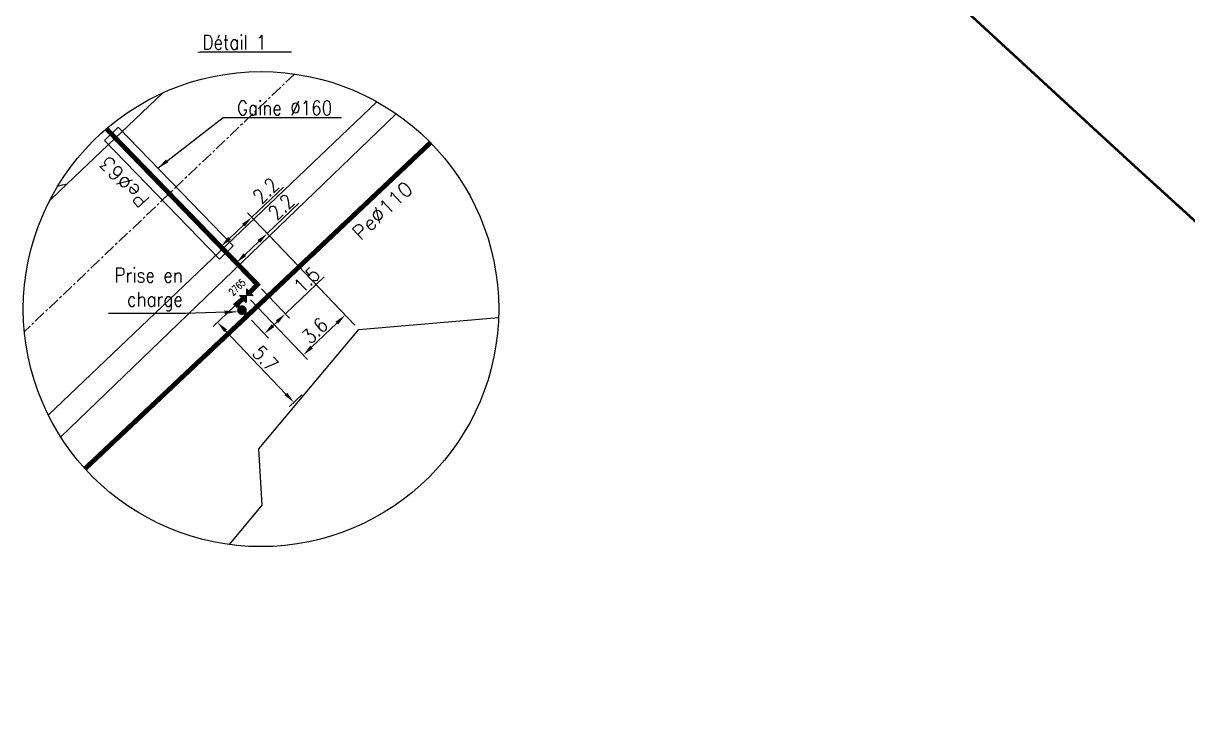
# Model space of a CAD drawing. Header units: millimetres. Extents: x 126999 to 128000, y 154000 to 155000.
# Drawn here: x 127654.3 to 127775.3, y 154177.1 to 154249.1 of the extents above; entities that cross this region are included whole.
import ezdxf
from ezdxf.enums import TextEntityAlignment as Align

# ---------------------------------------------------------------- set-up
doc = ezdxf.new("R2010")
doc.units = ezdxf.units.MM
doc.header["$PDMODE"] = 34
doc.linetypes.add('CENTER', pattern=[2, 1.25, -0.25, 0.25, -0.25])
doc.layers.get('0').update_dxf_attribs({"linetype": 'CONTINUOUS'})
doc.layers.get('DEFPOINTS').update_dxf_attribs({"linetype": 'CONTINUOUS'})
for name, color, linetype in [('BB01', 7, 'CONTINUOUS'), ('BR01', 7, 'CONTINUOUS'), ('BR05', 7, 'CENTER'), ('BR16', 7, 'CONTINUOUS'), ('G_120', 4, 'CONTINUOUS'), ('G_300', 7, 'CONTINUOUS'), ('G_340', 7, 'CONTINUOUS'), ('G_400', 7, 'CONTINUOUS')]:
    doc.layers.add(name, color=color, linetype=linetype)
doc.styles.add('G_ROMANS', font='ROMANS.SHX', dxfattribs={"width": 0.75})
doc.styles.get("Standard").update_dxf_attribs({"font": 'romans.shx', "width": 0.85})
doc.linetypes.add('G_TYPB_PE', pattern='A,5,-0.3,["o",Standard,S=1.5,R=0,X=0,Y=-0.5],-1.65', length=6.95)
doc.dimstyles.get("Standard").update_dxf_attribs({"dimtxt": 1.5, "dimasz": 1.2, "dimexe": 0.625, "dimexo": 0.625, "dimgap": 0.25, "dimtad": 1, "dimdec": 1, "dimzin": 0, "dimdsep": 46, "dimtxsty": 'Standard', "dimcen": -0.5, "dimadec": 0, "dimazin": 0, "dimtfac": 1, "dimtdec": 1, "dimtmove": 0, "dimatfit": 3, "dimfxl": 1, "dimtolj": 1, "dimtzin": 0, "dimarcsym": 0})

# ---------------------------------------------------------------- blocks, each defined once
blk = doc.blocks.new('*D41')
at = {"layer": 'DEFPOINTS', "color": 0, "linetype": 'Continuous', "transparency": 16777216}
for p in [(127676.47, 154224.22), (127678.64, 154221.94), (127689.19, 154217.26)]:
    blk.add_point(p, dxfattribs=at)
at = {"layer": 'G_120', "color": 0, "linetype": 'Continuous', "lineweight": -2, "transparency": 16777216}
for p, q in [((127679.66, 154227.25), (127682.95, 154230.4)), ((127688.75, 154217.72), (127679.23, 154227.71)), ((127677.34, 154225.04), (127678.79, 154226.43)), ((127678.21, 154222.4), (127676.04, 154224.67))]:
    blk.add_line(p, q, dxfattribs=at)
at = {"layer": 'G_120', "color": 0, "linetype": 'Continuous', "transparency": 16777216}
for points in [[(127678.65, 154226.57), (127678.93, 154226.28), (127679.66, 154227.25)], [(127677.2, 154225.19), (127677.48, 154224.9), (127676.47, 154224.22)]]:
    blk.add_solid(points, dxfattribs=at)
at = {"layer": 'G_120', "color": 0, "linetype": 'Continuous', "transparency": 16777216, "insert": (127681.11, 154230.02), "char_height": 1.5, "attachment_point": 5, "rotation": 43.6453}
blk.add_mtext('\\A1;2.2', dxfattribs=at)
blk = doc.blocks.new('G_300_04')
h = blk.add_hatch(color=256)
h.paths.add_polyline_path([(-1, 1), (-1, -1), (0, 0)])
h.paths.add_polyline_path([(1, 1), (0, 0), (1, -1)])
at = {"flags": 128}
for points in [[(1, 1), (-1, -1)], [(1, -1), (-1, 1)], [(-1, 1), (-1, -1)], [(1, 1), (1, -1)]]:
    blk.add_lwpolyline(points, dxfattribs=at)
at = {"color": 0, "linetype": 'Continuous', "style": 'G_ROMANS', "width": 0.75}
blk.add_attdef('NUM', text='', height=1.5, dxfattribs=at).set_placement((0, 2.07), align=Align.MIDDLE)
at = {"color": 0, "linetype": 'Continuous', "style": 'G_ROMANS', "width": 0.75, "flags": 3}
for tag, p in [('DEF_LEG', (0, -2.5)), ('DEF_COUP', (0, -5)), ('DEF_TYPE', (0, -7.5))]:
    blk.add_attdef(tag, text='', height=1.2, dxfattribs=at).set_placement(p, align=Align.MIDDLE)
blk = doc.blocks.new('*D42')
at = {"layer": 'DEFPOINTS', "color": 0, "linetype": 'Continuous', "transparency": 16777216}
for p in [(127678.64, 154221.94), (127677.59, 154218.69), (127679.37, 154216.82)]:
    blk.add_point(p, dxfattribs=at)
at = {"layer": 'G_120', "color": 0, "linetype": 'Continuous', "lineweight": -2, "transparency": 16777216}
for p, q in [((127681.54, 154218.9), (127685.56, 154222.73)), ((127679.07, 154221.49), (127681.97, 154218.45)), ((127678.02, 154218.24), (127679.8, 154216.37)), ((127680.24, 154217.65), (127680.68, 154218.07))]:
    blk.add_line(p, q, dxfattribs=at)
at = {"layer": 'G_120', "color": 0, "linetype": 'Continuous', "transparency": 16777216}
for points in [[(127680.54, 154218.21), (127680.81, 154217.93), (127681.54, 154218.9)], [(127680.1, 154217.8), (127680.38, 154217.51), (127679.37, 154216.82)]]:
    blk.add_solid(points, dxfattribs=at)
at = {"layer": 'G_120', "color": 0, "linetype": 'Continuous', "transparency": 16777216, "insert": (127683.78, 154222.42), "char_height": 1.5, "attachment_point": 5, "rotation": 43.6453}
blk.add_mtext('\\A1;1.5', dxfattribs=at)
blk = doc.blocks.new('*D43')
at = {"layer": 'DEFPOINTS', "color": 0, "linetype": 'Continuous', "transparency": 16777216}
for p in [(127677.44, 154220.81), (127674.5, 154218), (127683.71, 154210.9)]:
    blk.add_point(p, dxfattribs=at)
at = {"layer": 'G_300', "color": 0, "linetype": 'Continuous', "lineweight": -2, "transparency": 16777216}
for p, q in [((127676.99, 154220.38), (127674.05, 154217.57)), ((127681.6, 154210.55), (127675.33, 154217.13)), ((127683.26, 154210.47), (127681.98, 154209.25))]:
    blk.add_line(p, q, dxfattribs=at)
at = {"layer": 'G_300', "color": 0, "linetype": 'Continuous', "transparency": 16777216}
for points in [[(127675.47, 154217.27), (127675.18, 154216.99), (127674.5, 154218)], [(127681.75, 154210.69), (127681.46, 154210.41), (127682.43, 154209.68)]]:
    blk.add_solid(points, dxfattribs=at)
at = {"layer": 'G_300', "color": 0, "linetype": 'Continuous', "transparency": 16777216, "insert": (127679.47, 154214.23), "char_height": 1.5, "attachment_point": 5, "rotation": 313.6453}
blk.add_mtext('\\A1;5.7', dxfattribs=at)
blk = doc.blocks.new('*D44')
at = {"layer": 'DEFPOINTS', "color": 0, "linetype": 'Continuous', "transparency": 16777216}
for p in [(127674.86, 154225.9), (127678.64, 154221.94), (127689.19, 154217.26)]:
    blk.add_point(p, dxfattribs=at)
at = {"layer": 'G_300', "color": 0, "linetype": 'Continuous', "lineweight": -2, "transparency": 16777216}
for p, q in [((127678.05, 154228.94), (127681.34, 154232.08)), ((127688.75, 154217.72), (127677.62, 154229.4)), ((127675.73, 154226.73), (127677.18, 154228.11)), ((127678.21, 154222.4), (127674.43, 154226.36))]:
    blk.add_line(p, q, dxfattribs=at)
at = {"layer": 'G_300', "color": 0, "linetype": 'Continuous', "transparency": 16777216}
for points in [[(127677.04, 154228.26), (127677.32, 154227.97), (127678.05, 154228.94)], [(127675.59, 154226.88), (127675.87, 154226.59), (127674.86, 154225.9)]]:
    blk.add_solid(points, dxfattribs=at)
at = {"layer": 'G_300', "color": 0, "linetype": 'Continuous', "transparency": 16777216, "insert": (127679.5, 154231.71), "char_height": 1.5, "attachment_point": 5, "rotation": 43.6453}
blk.add_mtext('\\A1;2.2', dxfattribs=at)
blk = doc.blocks.new('*D105')
at = {"layer": 'DEFPOINTS', "color": 0, "linetype": 'Continuous', "transparency": 16777216}
for p in [(127677.49, 154220.79), (127689.19, 154217.26), (127683.4, 154214.6)]:
    blk.add_point(p, dxfattribs=at)
at = {"layer": 'G_300', "color": 0, "linetype": 'Continuous', "lineweight": -2, "transparency": 16777216}
for p, q in [((127677.92, 154220.34), (127683.83, 154214.15)), ((127688.75, 154217.72), (127687.33, 154219.21)), ((127686.89, 154217.93), (127684.26, 154215.43))]:
    blk.add_line(p, q, dxfattribs=at)
at = {"layer": 'G_300', "color": 0, "linetype": 'Continuous', "transparency": 16777216}
for points in [[(127686.75, 154218.08), (127687.03, 154217.79), (127687.76, 154218.76)], [(127684.13, 154215.57), (127684.4, 154215.28), (127683.4, 154214.6)]]:
    blk.add_solid(points, dxfattribs=at)
at = {"layer": 'G_300', "color": 0, "linetype": 'Continuous', "transparency": 16777216, "insert": (127684.61, 154217.14), "char_height": 1.5, "attachment_point": 5, "rotation": 43.6453}
blk.add_mtext('\\A1;3.6', dxfattribs=at)

msp = doc.modelspace()

# ---------------------------------------------------------------- linework, layer by layer
at = {"layer": 'BB01'}
msp.add_lwpolyline([(127675.73, 154194.9), (127679.13, 154199.01), (127678.78, 154204.86), (127689.19, 154217.26), (127703.69, 154218.5)], dxfattribs=at)
at = {"layer": 'BR01'}
for points in [[(127668.77, 154241.85), (127658.14, 154231.71), (127657.03, 154230.65)], [(127656.9, 154208.35), (127691.06, 154240.93)]]:
    msp.add_lwpolyline(points, dxfattribs=at)
msp.add_lwpolyline([(127657.21, 154231, 0.000358), (127657.41, 154231.05)], format="xyb", dxfattribs=at)
at = {"layer": 'BR05'}
msp.add_lwpolyline([(127682.5, 154243.83), (127654.42, 154217.04)], dxfattribs=at)
at = {"layer": 'BR16'}
msp.add_lwpolyline([(127658.19, 154206.08), (127693.06, 154239.69)], dxfattribs=at)
msp.add_lwpolyline([(127657.88, 154232.18, 0.001789), (127658.87, 154232.41)], format="xyb", dxfattribs=at)
at = {"layer": 'G_120', "linetype": 'G_TYPB_PE', "const_width": 0.25, "flags": 128}
msp.add_lwpolyline([(127686.32, 154297.74), (127690.97, 154301.96, -0.314819), (127695.57, 154301.46), (127703.31, 154294.69), (127715.51, 154284.02), (127743.84, 154258.15), (127769.27, 154234.73), (127786.18, 154219.33), (127805.71, 154199.52), (127807.66, 154197.38), (127825.88, 154177.22)], format="xyb", dxfattribs=at)
at = {"layer": 'G_120'}
msp.add_lwpolyline([(127672.43, 154246.09), (127672.68, 154246.13), (127682.18, 154246.13)], dxfattribs=at)
at = {"layer": 'G_120', "linetype": 'G_TYPB_PE', "const_width": 0.5, "flags": 128}
for points in [[(127662.94, 154238.14), (127678.64, 154221.94), (127677.85, 154221.13)], [(127660.72, 154202.78), (127677.59, 154218.69), (127696.62, 154236.69)]]:
    msp.add_lwpolyline(points, dxfattribs=at)
at = {"layer": 'G_120', "const_width": 0.5, "flags": 128}
for points in [[(127677.13, 154220.45), (127676.46, 154219.88), (127676.68, 154219.65)], [(127677.38, 154218.92), (127677.59, 154218.69)]]:
    msp.add_lwpolyline(points, dxfattribs=at)
msp.add_lwpolyline([(127676.78, 154219.28, 1), (127677.28, 154219.28, 1)], format="xyb", close=True, dxfattribs=at)
at = {"layer": 'G_120'}
msp.add_circle((127679.01, 154219.38), 24.7, dxfattribs=at)
at = {"layer": 'G_400', "flags": 128}
msp.add_lwpolyline([(127674.69, 154224.58), (127662.73, 154236.92), (127662.73, 154236.92), (127662.73, 154236.92), (127664.17, 154238.31), (127664.17, 154238.31), (127664.17, 154238.31), (127676.13, 154225.97)], close=True, dxfattribs=at)

# ---------------------------------------------------------------- block references
at = {"layer": 'G_300'}
ref = msp.add_blockref('G_300_04', (127677.49, 154220.79), dxfattribs=dict(at, xscale=0.4999999999999675, yscale=0.4999999999999675, zscale=0.4999999999999675, rotation=43.4516047654072))
ref.add_attrib('NUM', '2765', dxfattribs={"layer": '0', "color": 0, "linetype": 'Continuous', "height": 0.75, "rotation": 43.4516, "style": 'G_ROMANS', "width": 0.75}).set_placement((127676.53, 154221.66), align=Align.MIDDLE)

# ---------------------------------------------------------------- texts
at = {"layer": 'G_120', "linetype": 'Continuous'}
for s, rotation, p in [('Pe%%c63', 133.2907, (127664.8, 154232.61)), ('Pe%%c110', 43.2907, (127691.64, 154229.62))]:
    msp.add_text(s, height=1.5, rotation=rotation, dxfattribs=at).set_placement(p, align=Align.MIDDLE)
at = {"layer": 'G_120', "linetype": 'Continuous', "insert": (127672.93, 154247.13), "char_height": 1.5, "attachment_point": 4}
msp.add_mtext('\\A1;Détail 1', dxfattribs=at)
at = {"layer": 'G_340', "linetype": 'Continuous', "insert": (127670.88, 154221.41), "char_height": 1.5, "attachment_point": 6}
msp.add_mtext('\\A1;Prise en\\Pcharge', dxfattribs=at)
at = {"layer": 'G_400', "linetype": 'Continuous', "insert": (127676.52, 154240.3), "char_height": 1.5, "attachment_point": 4}
msp.add_mtext('\\A1;Gaine %%C160', dxfattribs=at)

# ---------------------------------------------------------------- dimensions: what is measured, and where the dimension line sits
at = {"layer": 'G_120', "linetype": 'Continuous'}
for base, p1, p2, picture, middle in [((127676.47, 154224.22), (127689.19, 154217.26), (127678.64, 154221.94), '*D41', (127681.8, 154229.3)), ((127679.37, 154216.82), (127678.64, 154221.94), (127677.59, 154218.69), '*D42', (127684.47, 154221.69))]:
    dim = msp.add_linear_dim(base=base, p1=p1, p2=p2, angle=43.6453, dimstyle='Standard', override={"dimlfac": 0.5}, dxfattribs=at)
    dim.commit()
    dim.dimension.update_dxf_attribs({"geometry": picture, "text_midpoint": middle, "dimtype": 160})
at = {"layer": 'G_300', "linetype": 'Continuous'}
for base, p1, p2, angle, picture, middle in [((127674.86, 154225.9), (127689.19, 154217.26), (127678.64, 154221.94), 43.6453, '*D44', (127680.19, 154230.99)), ((127674.5, 154218), (127683.71, 154210.9), (127677.44, 154220.81), 313.6453, '*D43', (127678.75, 154213.54))]:
    dim = msp.add_linear_dim(base=base, p1=p1, p2=p2, angle=angle, dimstyle='Standard', override={"dimlfac": 0.5}, dxfattribs=at)
    dim.commit()
    dim.dimension.update_dxf_attribs({"geometry": picture, "text_midpoint": middle, "dimtype": 160})
dim = msp.add_linear_dim(base=(127683.4, 154214.6), p1=(127689.19, 154217.26), p2=(127677.49, 154220.79), angle=223.6453, text='3.6', dimstyle='Standard', override={"dimlfac": 0.5}, dxfattribs=at)
dim.commit()
dim.dimension.update_dxf_attribs({"geometry": '*D105', "text_midpoint": (127685.3, 154216.41), "dimtype": 160})

# ---------------------------------------------------------------- leaders
at = {"layer": 'G_340', "linetype": 'Continuous', "annotation_type": 0, "has_hookline": 1, "hookline_direction": 1, "text_width": 7.71}
msp.add_leader([(127676.42, 154219.09), (127671.13, 154218.91)], dimstyle='Standard', dxfattribs=at)
at = {"layer": 'G_400', "linetype": 'Continuous', "annotation_type": 0, "has_hookline": 1, "hookline_direction": 0, "text_width": 10.87}
msp.add_leader([(127668.3, 154234.05), (127675.07, 154239.3), (127676.27, 154239.3)], dimstyle='Standard', dxfattribs=at)

doc.saveas('drawing.dxf')
